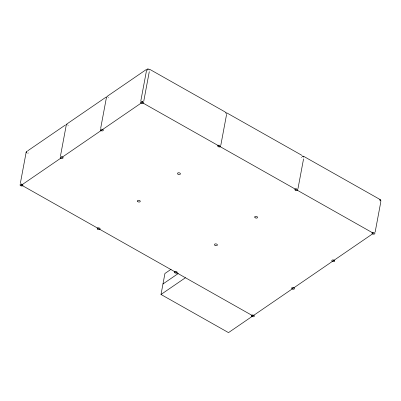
<?xml version="1.0" encoding="UTF-8"?>
<svg xmlns="http://www.w3.org/2000/svg" width="401" height="401" viewBox="0 0 401 401"><rect width="100%" height="100%" fill="white"/><g stroke="black" fill="none" stroke-linecap="round" stroke-linejoin="round"><path stroke-width="0.6" d="M20.301 183.543L26.115 152.49M252.916 315.883L21.504 185.107L21.734 183.884M60.476 156.004L66.285 124.957A1.474 0.862 10.6 0 1 67.223 124.295M100.646 128.465L106.455 97.418A1.474 0.862 10.6 0 1 107.398 96.756M140.816 100.932L146.626 69.879M21.504 185.107L142.019 102.496L142.25 101.278M143.728 101.363L149.287 71.664M142.019 102.496L373.431 233.272L228.5 332.619L161.007 294.479L164.936 273.482L171.042 269.297M220.866 144.956L226.59 114.355M298.003 188.55L303.562 158.851M375.141 232.139L380.699 202.44M27.724 150.816L65.463 124.947M66.486 124.25L106.265 96.977M107.283 96.28L146.044 69.709M162.971 283.978L178.234 273.517M161.007 294.479L185.427 277.743M149.643 69.298L225.217 112.004M226.48 112.721L302.058 155.428M303.321 156.144L380.268 199.628M148.175 68.546L147.809 68.706L147.723 70.28M379.877 199.608A1.474 0.601 -60.5 0 1 380.093 201.036M379.562 200.009A1.474 0.862 10.6 0 1 380.81 201.407M26.401 152.54A1.474 1.033 55.6 0 1 27.328 151.372M26.205 152.851A1.474 0.862 10.6 0 1 26.792 151.874M108.631 97.533A1.474 0.601 -60.5 0 1 108.511 97.799M225.227 112.415A1.474 1.033 55.6 0 1 225.442 112.516M68.19 125.593A1.474 0.601 -60.5 0 1 68.025 125.839M301.367 157.633A1.474 1.033 55.6 0 1 301.256 157.362M302.58 156.109A1.474 1.033 55.6 0 1 302.795 156.255M380.313 200.244A1.474 1.033 55.6 0 1 380.589 200.766M380.504 201.919A1.474 1.033 55.6 0 1 380.359 202.064M28.165 152.871A1.474 0.601 -60.5 0 1 27.854 153.372M146.671 69.714A1.474 0.862 10.6 0 1 147.307 69.268M148.149 69.238A1.474 0.862 10.6 0 1 149.448 69.954M225.287 112.826A1.474 0.862 10.6 0 1 226.585 113.548M302.424 156.42A1.474 0.862 10.6 0 1 303.722 157.137M141.002 102.997A1.474 0.862 10.6 0 0 143.433 102.882A1.474 0.862 10.6 0 0 141.623 101.613A1.474 0.862 10.6 0 0 141.002 102.997M100.831 130.536A1.474 0.862 10.6 0 0 103.263 130.42A1.474 0.862 10.6 0 0 101.453 129.147A1.474 0.862 10.6 0 0 100.831 130.536M60.661 158.074A1.474 0.862 10.6 0 0 63.087 157.959A1.474 0.862 10.6 0 0 61.283 156.686A1.474 0.862 10.6 0 0 60.661 158.074M20.491 185.608A1.474 0.862 10.6 0 0 22.917 185.493A1.474 0.862 10.6 0 0 21.108 184.219A1.474 0.862 10.6 0 0 20.491 185.608M218.139 146.591A1.474 0.862 10.6 0 0 220.57 146.475A1.474 0.862 10.6 0 0 218.761 145.202A1.474 0.862 10.6 0 0 218.139 146.591M177.969 174.129A1.474 0.862 10.6 0 0 180.4 174.014A1.474 0.862 10.6 0 0 178.59 172.741A1.474 0.862 10.6 0 0 177.969 174.129M137.799 201.663A1.474 0.862 10.6 0 0 140.225 201.548A1.474 0.862 10.6 0 0 138.42 200.274A1.474 0.862 10.6 0 0 137.799 201.663M97.628 229.202A1.474 0.862 10.6 0 0 100.055 229.086A1.474 0.862 10.6 0 0 98.245 227.813A1.474 0.862 10.6 0 0 97.628 229.202M295.276 190.184A1.474 0.862 10.6 0 0 297.707 190.069A1.474 0.862 10.6 0 0 295.898 188.796A1.474 0.862 10.6 0 0 295.276 190.184M255.106 217.718A1.474 0.862 10.6 0 0 257.537 217.603A1.474 0.862 10.6 0 0 255.728 216.329A1.474 0.862 10.6 0 0 255.106 217.718M214.936 245.257A1.474 0.862 10.6 0 0 217.362 245.141A1.474 0.862 10.6 0 0 215.553 243.868A1.474 0.862 10.6 0 0 214.936 245.257M174.766 272.79A1.474 0.862 10.6 0 0 177.192 272.675A1.474 0.862 10.6 0 0 175.382 271.402A1.474 0.862 10.6 0 0 174.766 272.79M372.414 233.773A1.474 0.862 10.6 0 0 374.845 233.658A1.474 0.862 10.6 0 0 373.035 232.385A1.474 0.862 10.6 0 0 372.414 233.773M332.244 261.312A1.474 0.862 10.6 0 0 334.675 261.196A1.474 0.862 10.6 0 0 332.865 259.923A1.474 0.862 10.6 0 0 332.244 261.312M292.073 288.845A1.474 0.862 10.6 0 0 294.499 288.73A1.474 0.862 10.6 0 0 292.69 287.457A1.474 0.862 10.6 0 0 292.073 288.845M251.903 316.384A1.474 0.862 10.6 0 0 254.329 316.269A1.474 0.862 10.6 0 0 252.52 314.996A1.474 0.862 10.6 0 0 251.903 316.384"/></g></svg>
